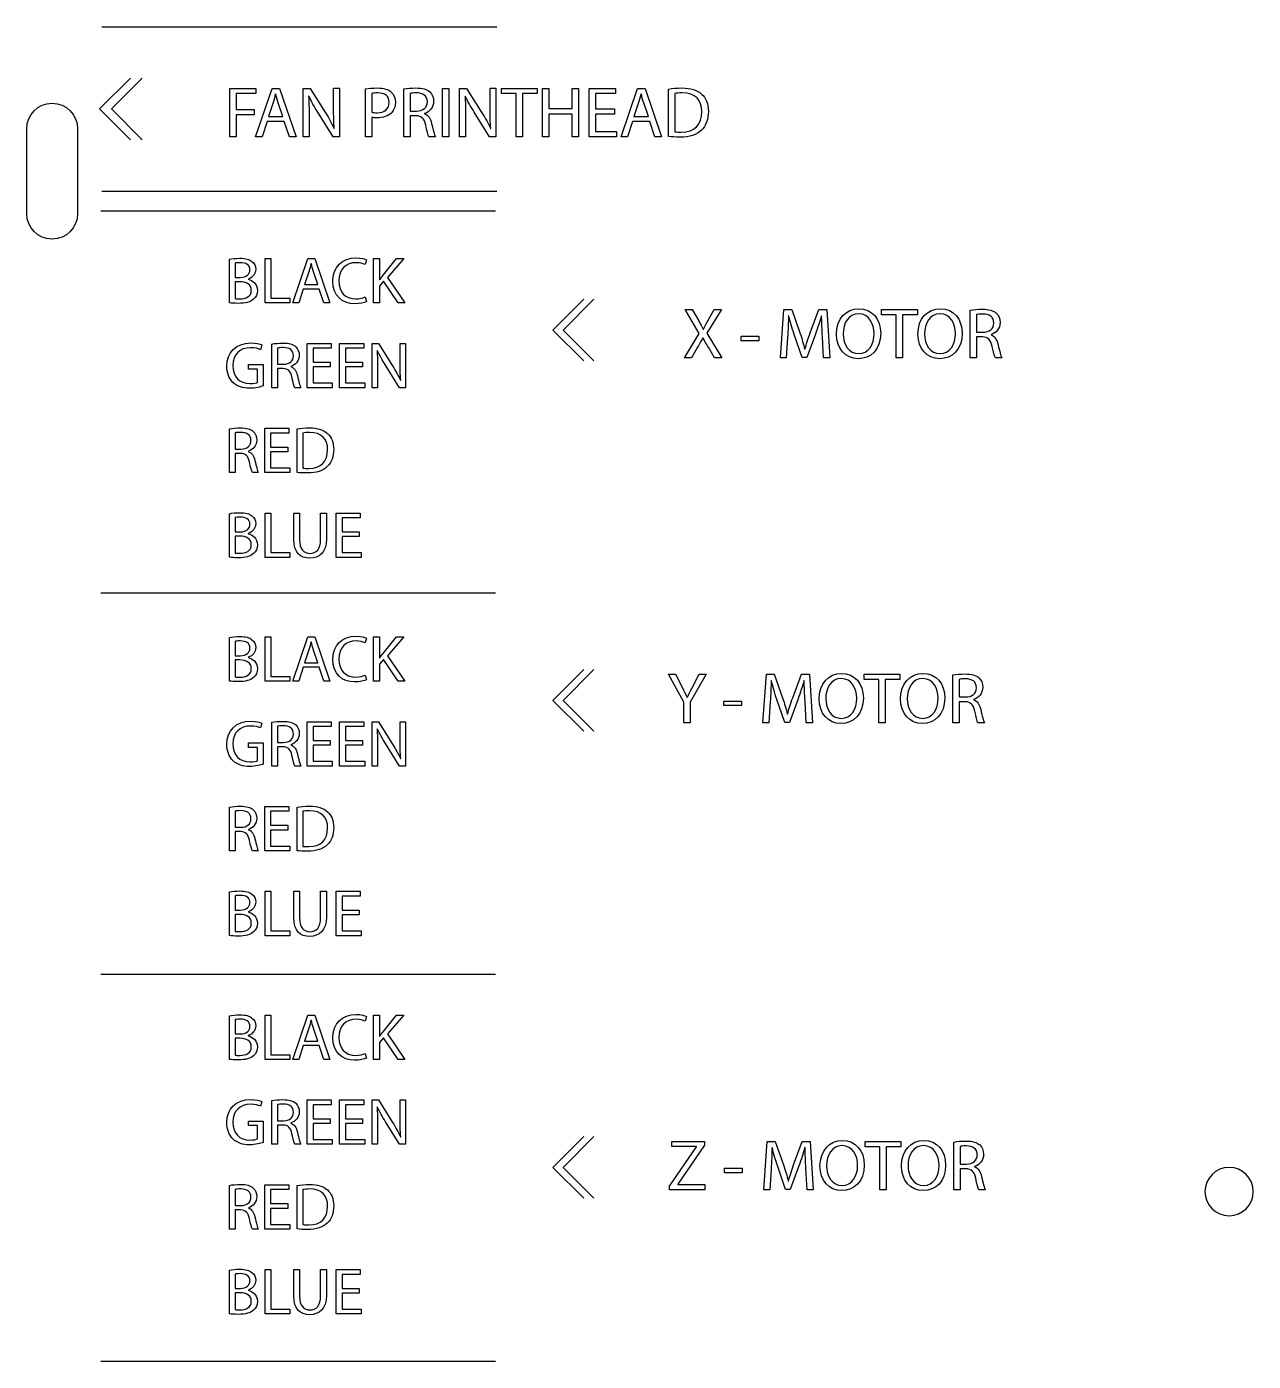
# Model space of a CAD drawing. Header units: millimetres. Extents: x -1200 to 608, y -610 to 472.
# Drawn here: x 464.5 to 536.8, y 270.6 to 349.3 of the extents above; entities that cross this region are included whole.
import ezdxf

# ---------------------------------------------------------------- set-up
doc = ezdxf.new("R2010")
doc.units = ezdxf.units.MM
doc.layers.add('CUTS', color=1, linetype='Continuous', true_color=0xff0000)
doc.layers.add('TEXT', color=5, linetype='Continuous', true_color=0x0000ff)

msp = doc.modelspace()

# ---------------------------------------------------------------- linework, layer by layer
at = {"layer": 'CUTS', "color": 1, "true_color": 0xff0000}
for points in [[(464.47, 338.257), (464.47, 343.258)], [(467.469, 343.258), (467.469, 338.257), (467.469, 338.257)]]:
    msp.add_lwpolyline(points, dxfattribs=at)
for points in [[(464.47, 343.258), (464.47, 344.086), (465.141, 344.758), (465.969, 344.758)], [(465.969, 344.758), (466.798, 344.758), (467.469, 344.086), (467.469, 343.258)], [(465.969, 336.757), (465.141, 336.757), (464.47, 337.429), (464.47, 338.257)], [(467.469, 338.257), (467.469, 337.429), (466.798, 336.757), (465.969, 336.757)], [(535.356, 282.025), (534.569, 282.025), (533.931, 281.387), (533.931, 280.6)], [(536.781, 280.6), (536.781, 281.387), (536.143, 282.025), (535.356, 282.025)], [(533.931, 280.6), (533.931, 279.814), (534.569, 279.176), (535.356, 279.176)], [(535.356, 279.176), (536.143, 279.176), (536.781, 279.814), (536.781, 280.6)]]:
    msp.add_open_spline(points, degree=3, dxfattribs=at)
at = {"layer": 'TEXT', "color": 5, "true_color": 0x0000ff}
for points in [[(468.9, 349.275), (492.183, 349.275)], [(470.582, 342.612), (468.766, 344.429), (470.582, 346.246)], [(471.283, 342.612), (469.466, 344.429), (471.283, 346.246)], [(476.442, 345.64), (477.978, 345.64), (477.978, 345.332), (476.814, 345.332), (476.814, 344.384), (477.889, 344.384), (477.889, 344.079), (476.814, 344.079), (476.814, 342.789), (476.442, 342.789), (476.442, 345.64), (476.442, 345.64)], [(478.639, 343.686), (478.342, 342.789), (477.962, 342.789), (478.935, 345.64), (479.375, 345.64), (480.348, 342.789), (479.955, 342.789), (479.65, 343.686), (478.639, 343.686), (478.639, 343.686)], [(480.768, 342.789), (480.768, 345.64), (481.174, 345.64), (482.084, 344.198)], [(482.562, 344.448), (482.562, 345.641), (482.909, 345.641), (482.909, 342.789), (482.537, 342.789), (481.631, 344.236)], [(484.819, 343.931), (484.819, 342.789), (484.451, 342.789), (484.451, 345.606), (484.451, 345.606)], [(487.419, 344.024), (487.072, 344.024), (487.072, 342.789), (486.704, 342.789), (486.704, 345.602), (486.704, 345.602)], [(488.977, 345.64), (489.349, 345.64), (489.349, 342.788), (488.977, 342.788), (488.977, 345.64), (488.977, 345.64)], [(489.993, 342.789), (489.993, 345.64), (490.399, 345.64), (491.308, 344.198)], [(491.787, 344.448), (491.787, 345.641), (492.134, 345.641), (492.134, 342.789), (491.761, 342.789), (490.856, 344.236)], [(493.32, 345.327), (492.452, 345.327), (492.452, 345.64), (494.564, 345.64), (494.564, 345.327), (493.692, 345.327), (493.692, 342.789), (493.32, 342.789), (493.32, 345.327), (493.32, 345.327)], [(495.25, 345.64), (495.25, 344.447), (496.63, 344.447), (496.63, 345.64), (497.002, 345.64), (497.002, 342.789), (496.63, 342.789), (496.63, 344.126), (495.25, 344.126), (495.25, 342.789), (494.878, 342.789), (494.878, 345.64), (495.25, 345.64), (495.25, 345.64)], [(499.115, 344.126), (498.01, 344.126), (498.01, 343.098), (499.246, 343.098), (499.246, 342.789), (497.638, 342.789), (497.638, 345.64), (499.182, 345.64), (499.182, 345.332), (498.01, 345.332), (498.01, 344.43), (499.115, 344.43), (499.115, 344.126), (499.115, 344.126)], [(500.186, 343.686), (499.89, 342.789), (499.509, 342.789), (500.482, 345.64), (500.922, 345.64), (501.896, 342.789), (501.502, 342.789), (501.197, 343.686), (500.186, 343.686), (500.186, 343.686)], [(502.315, 342.798), (502.315, 345.598), (502.315, 345.598)], [(478.994, 344.799), (478.715, 343.973), (479.578, 343.973), (479.578, 343.973)], [(479.147, 345.315), (479.138, 345.315)], [(479.578, 343.973), (479.295, 344.794)], [(481.103, 345.188), (481.09, 345.184)], [(484.819, 345.34), (484.819, 344.232), (484.819, 344.232)], [(487.072, 345.344), (487.072, 344.303), (487.072, 344.303)], [(490.327, 345.188), (490.314, 345.184)], [(500.542, 344.799), (500.262, 343.973), (501.125, 343.973), (501.125, 343.973)], [(500.694, 345.315), (500.685, 345.315)], [(501.125, 343.973), (500.842, 344.794)], [(502.684, 345.332), (502.684, 343.076), (502.684, 343.076)], [(481.115, 344.008), (481.115, 342.789), (480.768, 342.789), (480.768, 342.789)], [(487.072, 344.303), (487.448, 344.303)], [(487.926, 344.159), (487.926, 344.147)], [(490.339, 344.008), (490.339, 342.789), (489.993, 342.789), (489.993, 342.789)], [(482.592, 343.271), (482.604, 343.275)], [(491.816, 343.271), (491.829, 343.275)], [(488.561, 342.789), (488.18, 342.789)], [(468.9, 339.587), (492.183, 339.587)], [(468.833, 338.426), (492.116, 338.426)], [(476.419, 332.995), (476.419, 335.564), (476.419, 335.564)], [(476.757, 335.34), (476.757, 334.493), (476.757, 334.493)], [(478.519, 335.603), (478.86, 335.603), (478.86, 333.271), (479.978, 333.271), (479.978, 332.987), (478.519, 332.987), (478.519, 335.603), (478.519, 335.603)], [(480.777, 333.81), (480.506, 332.987), (480.156, 332.987), (481.049, 335.603), (481.452, 335.603), (482.345, 332.987), (481.984, 332.987), (481.705, 333.81), (480.777, 333.81), (480.777, 333.81)], [(481.243, 335.305), (481.235, 335.305)], [(484.503, 335.529), (484.418, 335.254)], [(484.922, 335.603), (485.259, 335.603), (485.259, 334.342), (485.271, 334.342)], [(485.477, 334.621), (486.276, 335.603), (486.695, 335.603), (485.749, 334.493), (486.769, 332.987), (486.369, 332.987), (485.512, 334.272), (485.259, 333.985), (485.259, 332.987), (484.922, 332.987), (484.922, 335.603), (484.922, 335.603)], [(476.757, 334.493), (477.064, 334.493)], [(477.53, 334.396), (477.53, 334.384)], [(481.103, 334.831), (480.847, 334.074), (481.639, 334.074), (481.639, 334.074)], [(481.639, 334.074), (481.379, 334.827)], [(477.036, 334.241), (476.757, 334.241), (476.757, 333.243), (476.757, 333.243)], [(484.429, 333.34), (484.495, 333.069), (484.495, 333.069)], [(497.309, 329.572), (495.492, 331.389), (497.309, 333.205)], [(497.909, 329.572), (496.093, 331.389), (497.909, 333.205)], [(504.014, 330.373), (503.671, 329.747), (503.248, 329.747), (504.12, 331.19), (503.282, 332.598), (503.71, 332.598), (504.086, 331.93)], [(504.619, 331.93), (505.004, 332.598), (505.431, 332.598), (504.564, 331.21), (505.453, 329.747), (505.025, 329.747), (505.025, 329.747)], [(509.327, 330.969), (509.251, 329.747), (508.9, 329.747), (509.099, 332.598), (509.569, 332.598), (510.055, 331.219)], [(509.391, 332.23), (509.382, 332.23)], [(510.656, 331.219), (511.163, 332.598), (511.633, 332.598), (511.811, 329.747), (511.447, 329.747), (511.379, 330.999), (511.379, 330.999)], [(511.333, 332.23), (511.324, 332.23)], [(515.732, 332.285), (514.865, 332.285), (514.865, 332.598), (516.976, 332.598), (516.976, 332.285), (516.104, 332.285), (516.104, 329.747), (515.732, 329.747), (515.732, 332.285), (515.732, 332.285)], [(520.812, 330.982), (520.465, 330.982), (520.465, 329.747), (520.097, 329.747), (520.097, 332.56), (520.097, 332.56)], [(520.465, 332.302), (520.465, 331.261), (520.465, 331.261)], [(504.348, 331.447), (504.361, 331.447)], [(520.465, 331.261), (520.842, 331.261)], [(478.337, 330.51), (478.251, 330.234)], [(479.582, 329.12), (479.264, 329.12), (479.264, 327.987), (478.927, 327.987), (478.927, 330.568), (478.927, 330.568)], [(482.365, 329.214), (481.352, 329.214), (481.352, 328.27), (482.485, 328.27), (482.485, 327.987), (481.01, 327.987), (481.01, 330.603), (482.427, 330.603), (482.427, 330.32), (481.352, 330.32), (481.352, 329.493), (482.365, 329.493), (482.365, 329.214), (482.365, 329.214)], [(484.274, 329.214), (483.261, 329.214), (483.261, 328.27), (484.394, 328.27), (484.394, 327.987), (482.919, 327.987), (482.919, 330.603), (484.336, 330.603), (484.336, 330.32), (483.261, 330.32), (483.261, 329.493), (484.274, 329.493), (484.274, 329.214), (484.274, 329.214)], [(484.832, 327.987), (484.832, 330.603), (485.205, 330.603), (486.04, 329.28)], [(486.478, 329.509), (486.478, 330.603), (486.796, 330.603), (486.796, 327.987), (486.455, 327.987), (485.624, 329.314)], [(504.332, 330.94), (504.323, 330.94)], [(506.584, 331.024), (507.629, 331.024), (507.629, 330.753), (506.584, 330.753), (506.584, 331.024), (506.584, 331.024)], [(510.965, 331.147), (510.461, 329.764), (510.182, 329.764), (509.717, 331.121)], [(521.32, 331.118), (521.32, 331.105)], [(479.264, 330.331), (479.264, 329.377), (479.264, 329.377)], [(485.139, 330.188), (485.127, 330.184)], [(505.025, 329.747), (504.657, 330.377)], [(510.342, 330.259), (510.351, 330.259)], [(521.954, 329.747), (521.574, 329.747)], [(478.081, 328.309), (478.081, 329.089), (477.553, 329.089), (477.553, 329.361), (478.414, 329.361), (478.414, 328.104), (478.414, 328.104)], [(479.264, 329.377), (479.61, 329.377)], [(480.048, 329.245), (480.048, 329.233)], [(485.151, 329.105), (485.151, 327.987), (484.832, 327.987), (484.832, 327.987)], [(486.505, 328.429), (486.517, 328.434)], [(480.63, 327.987), (480.281, 327.987)], [(477.075, 324.12), (476.757, 324.12), (476.757, 322.987), (476.419, 322.987), (476.419, 325.568), (476.419, 325.568)], [(476.757, 325.331), (476.757, 324.376), (476.757, 324.376)], [(479.858, 324.213), (478.845, 324.213), (478.845, 323.27), (479.978, 323.27), (479.978, 322.987), (478.503, 322.987), (478.503, 325.603), (479.92, 325.603), (479.92, 325.32), (478.845, 325.32), (478.845, 324.493), (479.858, 324.493), (479.858, 324.213), (479.858, 324.213)], [(480.416, 322.995), (480.416, 325.564), (480.416, 325.564)], [(480.754, 325.32), (480.754, 323.251), (480.754, 323.251)], [(476.757, 324.376), (477.103, 324.376)], [(477.541, 324.244), (477.541, 324.233)], [(478.123, 322.987), (477.774, 322.987)], [(476.419, 317.995), (476.419, 320.564), (476.419, 320.564)], [(476.757, 320.339), (476.757, 319.493), (476.757, 319.493)], [(478.519, 320.603), (478.86, 320.603), (478.86, 318.27), (479.978, 318.27), (479.978, 317.987), (478.519, 317.987), (478.519, 320.603), (478.519, 320.603)], [(480.211, 319.062), (480.211, 320.603), (480.552, 320.603), (480.552, 320.603)], [(480.552, 320.603), (480.552, 319.05)], [(481.798, 319.05), (481.798, 320.603), (482.14, 320.603), (482.14, 319.074)], [(484.076, 319.214), (483.063, 319.214), (483.063, 318.27), (484.196, 318.27), (484.196, 317.988), (482.721, 317.988), (482.721, 320.603), (484.138, 320.603), (484.138, 320.32), (483.063, 320.32), (483.063, 319.493), (484.076, 319.493), (484.076, 319.214), (484.076, 319.214)], [(476.757, 319.493), (477.064, 319.493)], [(477.036, 319.241), (476.757, 319.241), (476.757, 318.244), (476.757, 318.244)], [(477.53, 319.396), (477.53, 319.385)], [(468.833, 315.894), (492.116, 315.894)], [(476.419, 310.695), (476.419, 313.264), (476.419, 313.264)], [(478.519, 313.303), (478.86, 313.303), (478.86, 310.97), (479.978, 310.97), (479.978, 310.687), (478.519, 310.687), (478.519, 313.303), (478.519, 313.303)], [(480.777, 311.51), (480.506, 310.687), (480.156, 310.687), (481.049, 313.303), (481.452, 313.303), (482.345, 310.687), (481.984, 310.687), (481.705, 311.51), (480.777, 311.51), (480.777, 311.51)], [(484.503, 313.229), (484.418, 312.954)], [(484.922, 313.303), (485.259, 313.303), (485.259, 312.042), (485.271, 312.042)], [(485.477, 312.321), (486.276, 313.303), (486.695, 313.303), (485.749, 312.193), (486.769, 310.687), (486.369, 310.687), (485.512, 311.972), (485.259, 311.685), (485.259, 310.687), (484.922, 310.687), (484.922, 313.303), (484.922, 313.303)], [(476.757, 313.039), (476.757, 312.193), (476.757, 312.193)], [(481.103, 312.531), (480.847, 311.774), (481.639, 311.774), (481.639, 311.774)], [(481.243, 313.005), (481.235, 313.005)], [(481.639, 311.774), (481.379, 312.527)], [(476.757, 312.193), (477.064, 312.193)], [(477.036, 311.941), (476.757, 311.941), (476.757, 310.944), (476.757, 310.944)], [(477.53, 312.096), (477.53, 312.084)], [(484.429, 311.041), (484.495, 310.769), (484.495, 310.769)], [(497.309, 307.743), (495.492, 309.56), (497.309, 311.376)], [(497.909, 307.743), (496.093, 309.56), (497.909, 311.376)], [(503.202, 308.243), (503.202, 309.453), (502.296, 311.095), (502.719, 311.095), (503.121, 310.308)], [(503.701, 310.308), (504.111, 311.095), (504.526, 311.095), (503.574, 309.458), (503.574, 308.243), (503.202, 308.243), (503.202, 308.243)], [(508.303, 309.465), (508.227, 308.243), (507.875, 308.243), (508.074, 311.095), (508.544, 311.095), (509.03, 309.715)], [(509.631, 309.715), (510.139, 311.095), (510.608, 311.095), (510.786, 308.243), (510.423, 308.243), (510.355, 309.495), (510.355, 309.495)], [(514.707, 310.782), (513.84, 310.782), (513.84, 311.095), (515.951, 311.095), (515.951, 310.782), (515.08, 310.782), (515.08, 308.243), (514.707, 308.243), (514.707, 310.782), (514.707, 310.782)], [(519.787, 309.479), (519.44, 309.479), (519.44, 308.244), (519.072, 308.244), (519.072, 311.057), (519.072, 311.057)], [(519.44, 310.799), (519.44, 309.758), (519.44, 309.758)], [(508.366, 310.727), (508.357, 310.727)], [(510.308, 310.727), (510.299, 310.727)], [(503.404, 309.72), (503.413, 309.72)], [(505.56, 309.521), (506.605, 309.521), (506.605, 309.25), (505.56, 309.25), (505.56, 309.521), (505.56, 309.521)], [(509.94, 309.643), (509.437, 308.26), (509.158, 308.26), (508.692, 309.618)], [(519.44, 309.758), (519.817, 309.758)], [(520.295, 309.614), (520.295, 309.601)], [(509.318, 308.755), (509.326, 308.755)], [(478.337, 308.21), (478.251, 307.934)], [(479.582, 306.821), (479.264, 306.821), (479.264, 305.688), (478.927, 305.688), (478.927, 308.268), (478.927, 308.268)], [(479.264, 308.031), (479.264, 307.077), (479.264, 307.077)], [(482.365, 306.914), (481.352, 306.914), (481.352, 305.97), (482.485, 305.97), (482.485, 305.688), (481.01, 305.688), (481.01, 308.303), (482.427, 308.303), (482.427, 308.02), (481.352, 308.02), (481.352, 307.193), (482.365, 307.193), (482.365, 306.914), (482.365, 306.914)], [(484.274, 306.914), (483.261, 306.914), (483.261, 305.97), (484.394, 305.97), (484.394, 305.688), (482.919, 305.688), (482.919, 308.303), (484.336, 308.303), (484.336, 308.02), (483.261, 308.02), (483.261, 307.193), (484.274, 307.193), (484.274, 306.914), (484.274, 306.914)], [(484.832, 305.688), (484.832, 308.303), (485.205, 308.303), (486.04, 306.98)], [(485.139, 307.888), (485.127, 307.884)], [(486.478, 307.209), (486.478, 308.303), (486.796, 308.303), (486.796, 305.688), (486.455, 305.688), (485.624, 307.015)], [(520.93, 308.243), (520.549, 308.243)], [(478.081, 306.009), (478.081, 306.789), (477.553, 306.789), (477.553, 307.061), (478.414, 307.061), (478.414, 305.804), (478.414, 305.804)], [(479.264, 307.077), (479.61, 307.077)], [(480.048, 306.945), (480.048, 306.933)], [(485.151, 306.805), (485.151, 305.688), (484.832, 305.688), (484.832, 305.688)], [(486.505, 306.13), (486.517, 306.134)], [(480.63, 305.688), (480.281, 305.688)], [(477.075, 301.821), (476.757, 301.821), (476.757, 300.687), (476.419, 300.687), (476.419, 303.268), (476.419, 303.268)], [(476.757, 303.031), (476.757, 302.077), (476.757, 302.077)], [(479.858, 301.914), (478.845, 301.914), (478.845, 300.971), (479.978, 300.971), (479.978, 300.688), (478.503, 300.688), (478.503, 303.303), (479.92, 303.303), (479.92, 303.02), (478.845, 303.02), (478.845, 302.193), (479.858, 302.193), (479.858, 301.914), (479.858, 301.914)], [(480.416, 300.695), (480.416, 303.264), (480.416, 303.264)], [(480.754, 303.02), (480.754, 300.951), (480.754, 300.951)], [(476.757, 302.077), (477.103, 302.077)], [(477.541, 301.945), (477.541, 301.933)], [(478.123, 300.687), (477.774, 300.687)], [(476.419, 295.695), (476.419, 298.264), (476.419, 298.264)], [(478.519, 298.303), (478.86, 298.303), (478.86, 295.971), (479.978, 295.971), (479.978, 295.687), (478.519, 295.687), (478.519, 298.303), (478.519, 298.303)], [(480.211, 296.763), (480.211, 298.303), (480.552, 298.303), (480.552, 298.303)], [(480.552, 298.303), (480.552, 296.751)], [(481.798, 296.751), (481.798, 298.303), (482.14, 298.303), (482.14, 296.774)], [(484.076, 296.914), (483.063, 296.914), (483.063, 295.971), (484.196, 295.971), (484.196, 295.687), (482.721, 295.687), (482.721, 298.303), (484.138, 298.303), (484.138, 298.02), (483.063, 298.02), (483.063, 297.193), (484.076, 297.193), (484.076, 296.914), (484.076, 296.914)], [(476.757, 298.039), (476.757, 297.193), (476.757, 297.193)], [(476.757, 297.193), (477.064, 297.193)], [(477.036, 296.941), (476.757, 296.941), (476.757, 295.943), (476.757, 295.943)], [(477.53, 297.096), (477.53, 297.085)], [(468.833, 293.421), (492.116, 293.421)], [(476.419, 288.395), (476.419, 290.964), (476.419, 290.964)], [(476.757, 290.739), (476.757, 289.893), (476.757, 289.893)], [(478.519, 291.003), (478.86, 291.003), (478.86, 288.67), (479.978, 288.67), (479.978, 288.387), (478.519, 288.387), (478.519, 291.003), (478.519, 291.003)], [(480.777, 289.21), (480.506, 288.387), (480.156, 288.387), (481.049, 291.003), (481.452, 291.003), (482.345, 288.387), (481.984, 288.387), (481.705, 289.21), (480.777, 289.21), (480.777, 289.21)], [(481.243, 290.704), (481.235, 290.704)], [(484.503, 290.929), (484.418, 290.653)], [(484.922, 291.003), (485.259, 291.003), (485.259, 289.741), (485.271, 289.741)], [(485.477, 290.021), (486.276, 291.003), (486.695, 291.003), (485.749, 289.893), (486.769, 288.387), (486.369, 288.387), (485.512, 289.671), (485.259, 289.384), (485.259, 288.387), (484.922, 288.387), (484.922, 291.003), (484.922, 291.003)], [(476.757, 289.893), (477.064, 289.893)], [(477.036, 289.64), (476.757, 289.64), (476.757, 288.643), (476.757, 288.643)], [(477.53, 289.796), (477.53, 289.784)], [(481.103, 290.23), (480.847, 289.474), (481.639, 289.474), (481.639, 289.474)], [(481.639, 289.474), (481.379, 290.226)], [(484.429, 288.74), (484.495, 288.468), (484.495, 288.468)], [(478.337, 285.91), (478.251, 285.634)], [(479.582, 284.521), (479.264, 284.521), (479.264, 283.387), (478.927, 283.387), (478.927, 285.968), (478.927, 285.968)], [(479.264, 285.731), (479.264, 284.776), (479.264, 284.776)], [(482.365, 284.614), (481.352, 284.614), (481.352, 283.67), (482.485, 283.67), (482.485, 283.387), (481.01, 283.387), (481.01, 286.003), (482.427, 286.003), (482.427, 285.72), (481.352, 285.72), (481.352, 284.893), (482.365, 284.893), (482.365, 284.614), (482.365, 284.614)], [(484.274, 284.614), (483.261, 284.614), (483.261, 283.67), (484.394, 283.67), (484.394, 283.387), (482.919, 283.387), (482.919, 286.003), (484.336, 286.003), (484.336, 285.72), (483.261, 285.72), (483.261, 284.893), (484.274, 284.893), (484.274, 284.614), (484.274, 284.614)], [(484.832, 283.387), (484.832, 286.003), (485.205, 286.003), (486.04, 284.679)], [(486.478, 284.908), (486.478, 286.003), (486.796, 286.003), (486.796, 283.387), (486.455, 283.387), (485.624, 284.715)], [(485.139, 285.588), (485.127, 285.584)], [(478.081, 283.709), (478.081, 284.489), (477.553, 284.489), (477.553, 284.761), (478.414, 284.761), (478.414, 283.503), (478.414, 283.503)], [(479.264, 284.776), (479.61, 284.776)], [(480.048, 284.644), (480.048, 284.633)], [(485.151, 284.505), (485.151, 283.387), (484.832, 283.387), (484.832, 283.387)], [(480.63, 283.387), (480.281, 283.387)], [(486.505, 283.829), (486.517, 283.833)], [(497.309, 280.209), (495.492, 282.025), (497.309, 283.841)], [(497.909, 280.209), (496.093, 282.025), (497.909, 283.841)], [(502.372, 280.924), (503.95, 283.239), (503.95, 283.251), (502.507, 283.251), (502.507, 283.56), (504.432, 283.56), (504.432, 283.336), (502.859, 281.03), (502.859, 281.017), (504.454, 281.017), (504.454, 280.708), (502.372, 280.708), (502.372, 280.924), (502.372, 280.924)], [(508.354, 281.931), (508.277, 280.709), (507.926, 280.709), (508.125, 283.561), (508.594, 283.561), (509.081, 282.181)], [(509.682, 282.181), (510.19, 283.561), (510.659, 283.561), (510.837, 280.709), (510.473, 280.709), (510.405, 281.961), (510.405, 281.961)], [(514.758, 283.247), (513.891, 283.247), (513.891, 283.56), (516.002, 283.56), (516.002, 283.247), (515.131, 283.247), (515.131, 280.708), (514.758, 280.708), (514.758, 283.247), (514.758, 283.247)], [(519.838, 281.944), (519.491, 281.944), (519.491, 280.708), (519.123, 280.708), (519.123, 283.522), (519.123, 283.522)], [(519.491, 283.264), (519.491, 282.223), (519.491, 282.223)], [(508.417, 283.192), (508.408, 283.192)], [(510.359, 283.192), (510.35, 283.192)], [(505.61, 281.986), (506.656, 281.986), (506.656, 281.715), (505.61, 281.715), (505.61, 281.986), (505.61, 281.986)], [(509.991, 282.109), (509.487, 280.725), (509.208, 280.725), (508.743, 282.084)], [(519.491, 282.223), (519.868, 282.223)], [(520.346, 282.079), (520.346, 282.066)], [(477.075, 279.52), (476.757, 279.52), (476.757, 278.387), (476.419, 278.387), (476.419, 280.968), (476.419, 280.968)], [(479.858, 279.613), (478.845, 279.613), (478.845, 278.67), (479.978, 278.67), (479.978, 278.387), (478.503, 278.387), (478.503, 281.003), (479.92, 281.003), (479.92, 280.719), (478.845, 280.719), (478.845, 279.892), (479.858, 279.892), (479.858, 279.613), (479.858, 279.613)], [(480.416, 278.395), (480.416, 280.963), (480.416, 280.963)], [(509.369, 281.221), (509.377, 281.221)], [(476.757, 280.731), (476.757, 279.776), (476.757, 279.776)], [(480.754, 280.719), (480.754, 278.651), (480.754, 278.651)], [(520.981, 280.708), (520.6, 280.708)], [(476.757, 279.776), (477.103, 279.776)], [(477.541, 279.644), (477.541, 279.633)], [(478.123, 278.387), (477.774, 278.387)], [(476.419, 273.395), (476.419, 275.964), (476.419, 275.964)], [(476.757, 275.739), (476.757, 274.893), (476.757, 274.893)], [(478.519, 276.003), (478.86, 276.003), (478.86, 273.67), (479.978, 273.67), (479.978, 273.387), (478.519, 273.387), (478.519, 276.003), (478.519, 276.003)], [(480.211, 274.462), (480.211, 276.003), (480.552, 276.003), (480.552, 276.003)], [(480.552, 276.003), (480.552, 274.45)], [(481.798, 274.45), (481.798, 276.003), (482.14, 276.003), (482.14, 274.473)], [(484.076, 274.613), (483.063, 274.613), (483.063, 273.67), (484.196, 273.67), (484.196, 273.387), (482.721, 273.387), (482.721, 276.003), (484.138, 276.003), (484.138, 275.719), (483.063, 275.719), (483.063, 274.893), (484.076, 274.893), (484.076, 274.613), (484.076, 274.613)], [(476.757, 274.893), (477.064, 274.893)], [(477.036, 274.641), (476.757, 274.641), (476.757, 273.643), (476.757, 273.643)], [(477.53, 274.796), (477.53, 274.784)], [(468.833, 270.595), (492.116, 270.595)]]:
    msp.add_lwpolyline(points, dxfattribs=at)
for points in [[(484.451, 345.606), (484.629, 345.636), (484.862, 345.662), (485.158, 345.662)], [(485.158, 345.662), (485.522, 345.662), (485.788, 345.577), (485.957, 345.424)], [(485.957, 345.424), (486.11, 345.289), (486.207, 345.082), (486.207, 344.828)], [(486.704, 345.602), (486.89, 345.636), (487.16, 345.662), (487.41, 345.662)], [(487.41, 345.662), (487.804, 345.662), (488.062, 345.585), (488.235, 345.429)], [(488.235, 345.429), (488.375, 345.302), (488.459, 345.107), (488.459, 344.883)], [(502.315, 345.598), (502.54, 345.636), (502.806, 345.662), (503.098, 345.662)], [(503.098, 345.662), (503.627, 345.662), (504.004, 345.535), (504.253, 345.306)], [(479.138, 345.315), (479.096, 345.15), (479.054, 344.972), (478.994, 344.799)], [(479.295, 344.794), (479.231, 344.98), (479.189, 345.15), (479.147, 345.315)], [(481.09, 345.184), (481.111, 344.824), (481.115, 344.481), (481.115, 344.008)], [(481.631, 344.236), (481.433, 344.553), (481.242, 344.879), (481.103, 345.188)], [(485.166, 345.37), (485.005, 345.37), (484.883, 345.357), (484.819, 345.34)], [(485.124, 344.202), (485.568, 344.202), (485.839, 344.423), (485.839, 344.807)], [(485.839, 344.807), (485.839, 345.188), (485.568, 345.37), (485.166, 345.37)], [(486.207, 344.828), (486.207, 344.57), (486.131, 344.367), (485.987, 344.219)], [(487.436, 345.374), (487.258, 345.374), (487.135, 345.361), (487.072, 345.344)], [(488.091, 344.845), (488.091, 345.213), (487.825, 345.374), (487.436, 345.374)], [(487.448, 344.303), (487.842, 344.303), (488.091, 344.519), (488.091, 344.845)], [(488.459, 344.883), (488.459, 344.51), (488.222, 344.261), (487.926, 344.159)], [(490.314, 345.184), (490.335, 344.824), (490.339, 344.481), (490.339, 344.008)], [(490.856, 344.236), (490.657, 344.553), (490.467, 344.879), (490.327, 345.188)], [(500.685, 345.315), (500.643, 345.15), (500.601, 344.972), (500.542, 344.799)], [(500.842, 344.794), (500.778, 344.98), (500.736, 345.15), (500.694, 345.315)], [(503.115, 345.37), (502.925, 345.37), (502.781, 345.352), (502.684, 345.332)], [(504.27, 344.269), (504.275, 344.942), (503.894, 345.37), (503.115, 345.37)], [(504.253, 345.306), (504.511, 345.074), (504.66, 344.744), (504.66, 344.282)], [(482.084, 344.198), (482.292, 343.863), (482.461, 343.563), (482.592, 343.271)], [(482.604, 343.275), (482.571, 343.656), (482.562, 344.003), (482.562, 344.448)], [(484.819, 344.232), (484.899, 344.21), (485.001, 344.202), (485.124, 344.202)], [(485.115, 343.905), (485.005, 343.905), (484.904, 343.91), (484.819, 343.931)], [(485.987, 344.219), (485.788, 344.011), (485.475, 343.905), (485.115, 343.905)], [(487.994, 343.47), (487.909, 343.863), (487.753, 344.011), (487.419, 344.024)], [(487.926, 344.147), (488.142, 344.07), (488.273, 343.868), (488.341, 343.571)], [(491.308, 344.198), (491.516, 343.863), (491.685, 343.563), (491.816, 343.271)], [(491.829, 343.275), (491.795, 343.656), (491.787, 344.003), (491.787, 344.448)], [(503.056, 343.059), (503.847, 343.059), (504.27, 343.499), (504.27, 344.269)], [(504.66, 344.282), (504.66, 343.817), (504.511, 343.436), (504.249, 343.174)], [(488.18, 342.789), (488.133, 342.874), (488.07, 343.114), (487.994, 343.47)], [(488.341, 343.571), (488.434, 343.174), (488.502, 342.899), (488.561, 342.789)], [(502.684, 343.076), (502.777, 343.064), (502.912, 343.059), (503.056, 343.059)], [(504.249, 343.174), (503.978, 342.907), (503.538, 342.763), (502.984, 342.763)], [(502.984, 342.763), (502.718, 342.763), (502.502, 342.776), (502.315, 342.798)], [(476.419, 335.564), (476.567, 335.599), (476.804, 335.622), (477.036, 335.622)], [(477.056, 335.363), (476.901, 335.363), (476.812, 335.351), (476.757, 335.34)], [(477.036, 335.622), (477.374, 335.622), (477.591, 335.564), (477.751, 335.432)], [(477.627, 334.935), (477.627, 335.238), (477.398, 335.363), (477.056, 335.363)], [(477.751, 335.432), (477.887, 335.331), (477.972, 335.176), (477.972, 334.97)], [(481.235, 335.305), (481.196, 335.153), (481.158, 334.99), (481.103, 334.831)], [(481.379, 334.827), (481.321, 334.998), (481.282, 335.153), (481.243, 335.305)], [(482.516, 334.272), (482.516, 335.094), (483.071, 335.645), (483.882, 335.645)], [(483.894, 335.363), (483.28, 335.363), (482.873, 334.971), (482.873, 334.283)], [(483.882, 335.645), (484.204, 335.645), (484.413, 335.576), (484.503, 335.529)], [(484.418, 335.254), (484.293, 335.316), (484.111, 335.363), (483.894, 335.363)], [(477.064, 334.493), (477.417, 334.493), (477.627, 334.683), (477.627, 334.935)], [(477.972, 334.97), (477.972, 334.714), (477.801, 334.493), (477.53, 334.396)], [(485.271, 334.342), (485.341, 334.443), (485.411, 334.536), (485.477, 334.621)], [(477.712, 333.736), (477.712, 334.089), (477.405, 334.241), (477.036, 334.241)], [(477.041, 333.228), (477.39, 333.228), (477.712, 333.356), (477.712, 333.736)], [(477.53, 334.384), (477.778, 334.326), (478.069, 334.12), (478.069, 333.732)], [(478.069, 333.732), (478.069, 333.507), (477.98, 333.333), (477.844, 333.208)], [(483.804, 332.944), (483.067, 332.944), (482.516, 333.41), (482.516, 334.272)], [(482.873, 334.283), (482.873, 333.639), (483.241, 333.232), (483.874, 333.232)], [(476.943, 332.964), (476.71, 332.964), (476.532, 332.979), (476.419, 332.995)], [(476.757, 333.243), (476.827, 333.232), (476.92, 333.228), (477.041, 333.228)], [(477.844, 333.208), (477.665, 333.042), (477.37, 332.964), (476.943, 332.964)], [(484.495, 333.069), (484.375, 333.006), (484.123, 332.944), (483.804, 332.944)], [(483.874, 333.232), (484.084, 333.232), (484.293, 333.274), (484.429, 333.34)], [(509.382, 332.23), (509.374, 331.875), (509.353, 331.401), (509.327, 330.969)], [(509.717, 331.121), (509.581, 331.528), (509.471, 331.892), (509.391, 332.23)], [(511.324, 332.23), (511.223, 331.9), (511.108, 331.541), (510.965, 331.147)], [(511.379, 330.999), (511.358, 331.397), (511.333, 331.879), (511.333, 332.23)], [(512.21, 331.151), (512.21, 332.057), (512.769, 332.649), (513.53, 332.649)], [(513.517, 332.349), (512.904, 332.349), (512.6, 331.782), (512.6, 331.16)], [(514.427, 331.185), (514.427, 331.756), (514.131, 332.349), (513.517, 332.349)], [(513.53, 332.649), (514.313, 332.649), (514.816, 332.052), (514.816, 331.202)], [(517.011, 331.151), (517.011, 332.057), (517.57, 332.649), (518.331, 332.649)], [(518.318, 332.349), (517.705, 332.349), (517.4, 331.782), (517.4, 331.16)], [(519.228, 331.185), (519.228, 331.756), (518.932, 332.349), (518.318, 332.349)], [(518.331, 332.649), (519.114, 332.649), (519.617, 332.052), (519.617, 331.202)], [(520.097, 332.56), (520.283, 332.594), (520.554, 332.62), (520.803, 332.62)], [(520.829, 332.332), (520.651, 332.332), (520.528, 332.319), (520.465, 332.302)], [(520.803, 332.62), (521.197, 332.62), (521.455, 332.543), (521.629, 332.387)], [(521.485, 331.803), (521.485, 332.171), (521.218, 332.332), (520.829, 332.332)], [(521.629, 332.387), (521.768, 332.26), (521.853, 332.065), (521.853, 331.841)], [(504.086, 331.93), (504.192, 331.744), (504.272, 331.599), (504.348, 331.447)], [(504.361, 331.447), (504.442, 331.617), (504.514, 331.748), (504.619, 331.93)], [(520.842, 331.261), (521.235, 331.261), (521.485, 331.477), (521.485, 331.803)], [(521.853, 331.841), (521.853, 331.469), (521.616, 331.219), (521.32, 331.118)], [(476.265, 329.279), (476.265, 330.059), (476.804, 330.63), (477.681, 330.63)], [(477.681, 330.63), (477.984, 330.63), (478.224, 330.564), (478.337, 330.51)], [(478.927, 330.568), (479.097, 330.599), (479.346, 330.622), (479.575, 330.622)], [(479.575, 330.622), (479.936, 330.622), (480.172, 330.553), (480.331, 330.409)], [(504.323, 330.94), (504.243, 330.775), (504.158, 330.622), (504.014, 330.373)], [(504.657, 330.377), (504.509, 330.618), (504.42, 330.775), (504.332, 330.94)], [(510.055, 331.219), (510.174, 330.868), (510.266, 330.555), (510.342, 330.259)], [(510.351, 330.259), (510.427, 330.546), (510.529, 330.859), (510.656, 331.219)], [(513.492, 329.7), (512.735, 329.7), (512.21, 330.288), (512.21, 331.151)], [(512.6, 331.16), (512.6, 330.546), (512.929, 330), (513.514, 330)], [(514.816, 331.202), (514.816, 330.225), (514.22, 329.7), (513.492, 329.7)], [(513.514, 330), (514.097, 330), (514.427, 330.538), (514.427, 331.185)], [(518.293, 329.7), (517.536, 329.7), (517.011, 330.288), (517.011, 331.151)], [(517.4, 331.16), (517.4, 330.546), (517.73, 330), (518.314, 330)], [(519.617, 331.202), (519.617, 330.225), (519.021, 329.7), (518.293, 329.7)], [(518.314, 330), (518.898, 330), (519.228, 330.538), (519.228, 331.185)], [(521.387, 330.428), (521.303, 330.822), (521.146, 330.97), (520.812, 330.982)], [(521.32, 331.105), (521.535, 331.029), (521.667, 330.826), (521.734, 330.529)], [(521.734, 330.529), (521.827, 330.132), (521.895, 329.857), (521.954, 329.747)], [(477.673, 330.346), (477.036, 330.346), (476.621, 329.951), (476.621, 329.295)], [(478.251, 330.234), (478.112, 330.3), (477.937, 330.346), (477.673, 330.346)], [(479.598, 330.358), (479.435, 330.358), (479.322, 330.347), (479.264, 330.331)], [(480.199, 329.873), (480.199, 330.211), (479.955, 330.358), (479.598, 330.358)], [(479.61, 329.377), (479.97, 329.377), (480.199, 329.574), (480.199, 329.873)], [(480.537, 329.908), (480.537, 329.567), (480.32, 329.338), (480.048, 329.245)], [(480.331, 330.409), (480.459, 330.293), (480.537, 330.114), (480.537, 329.908)], [(485.127, 330.184), (485.147, 329.854), (485.151, 329.54), (485.151, 329.105)], [(485.624, 329.314), (485.442, 329.606), (485.267, 329.904), (485.139, 330.188)], [(521.574, 329.747), (521.527, 329.832), (521.463, 330.073), (521.387, 330.428)], [(476.629, 328.305), (476.404, 328.523), (476.265, 328.872), (476.265, 329.279)], [(476.621, 329.295), (476.621, 328.631), (477.017, 328.239), (477.63, 328.239)], [(480.11, 328.612), (480.033, 328.973), (479.889, 329.109), (479.582, 329.12)], [(480.048, 329.233), (480.246, 329.163), (480.367, 328.977), (480.428, 328.705)], [(486.04, 329.28), (486.23, 328.973), (486.385, 328.697), (486.505, 328.429)], [(486.517, 328.434), (486.486, 328.783), (486.478, 329.101), (486.478, 329.509)], [(477.607, 327.96), (477.211, 327.96), (476.885, 328.061), (476.629, 328.305)], [(478.414, 328.104), (478.263, 328.045), (477.96, 327.96), (477.607, 327.96)], [(477.63, 328.239), (477.852, 328.239), (478.003, 328.27), (478.081, 328.309)], [(480.281, 327.987), (480.238, 328.065), (480.18, 328.286), (480.11, 328.612)], [(480.428, 328.705), (480.514, 328.34), (480.576, 328.088), (480.63, 327.987)], [(476.419, 325.568), (476.59, 325.599), (476.839, 325.622), (477.068, 325.622)], [(477.091, 325.358), (476.928, 325.358), (476.815, 325.346), (476.757, 325.331)], [(477.068, 325.622), (477.429, 325.622), (477.665, 325.552), (477.825, 325.409)], [(477.692, 324.873), (477.692, 325.211), (477.448, 325.358), (477.091, 325.358)], [(477.825, 325.409), (477.953, 325.292), (478.03, 325.114), (478.03, 324.908)], [(480.416, 325.564), (480.622, 325.599), (480.867, 325.622), (481.134, 325.622)], [(481.15, 325.355), (480.975, 325.355), (480.843, 325.339), (480.754, 325.32)], [(481.134, 325.622), (481.62, 325.622), (481.965, 325.506), (482.194, 325.296)], [(482.21, 324.345), (482.213, 324.962), (481.864, 325.355), (481.15, 325.355)], [(482.194, 325.296), (482.431, 325.083), (482.567, 324.781), (482.567, 324.357)], [(477.103, 324.376), (477.464, 324.376), (477.692, 324.575), (477.692, 324.873)], [(478.03, 324.908), (478.03, 324.566), (477.813, 324.338), (477.541, 324.244)], [(477.541, 324.233), (477.739, 324.163), (477.859, 323.977), (477.922, 323.705)], [(481.096, 323.235), (481.821, 323.235), (482.21, 323.639), (482.21, 324.345)], [(482.567, 324.357), (482.567, 323.93), (482.431, 323.581), (482.19, 323.341)], [(477.603, 323.612), (477.526, 323.973), (477.382, 324.109), (477.075, 324.12)], [(477.774, 322.987), (477.731, 323.064), (477.673, 323.286), (477.603, 323.612)], [(477.922, 323.705), (478.007, 323.34), (478.069, 323.088), (478.123, 322.987)], [(481.029, 322.964), (480.785, 322.964), (480.587, 322.975), (480.416, 322.995)], [(480.754, 323.251), (480.839, 323.239), (480.964, 323.235), (481.096, 323.235)], [(482.19, 323.341), (481.942, 323.096), (481.538, 322.964), (481.029, 322.964)], [(476.419, 320.564), (476.567, 320.599), (476.804, 320.622), (477.036, 320.622)], [(477.056, 320.363), (476.901, 320.363), (476.812, 320.351), (476.757, 320.339)], [(477.036, 320.622), (477.374, 320.622), (477.591, 320.564), (477.751, 320.432)], [(477.627, 319.936), (477.627, 320.239), (477.398, 320.363), (477.056, 320.363)], [(477.751, 320.432), (477.887, 320.331), (477.972, 320.176), (477.972, 319.97)], [(477.064, 319.493), (477.417, 319.493), (477.627, 319.683), (477.627, 319.936)], [(477.972, 319.97), (477.972, 319.714), (477.801, 319.493), (477.53, 319.396)], [(477.712, 318.736), (477.712, 319.09), (477.405, 319.241), (477.036, 319.241)], [(477.041, 318.228), (477.39, 318.228), (477.712, 318.356), (477.712, 318.736)], [(477.53, 319.385), (477.778, 319.326), (478.069, 319.121), (478.069, 318.732)], [(478.069, 318.732), (478.069, 318.507), (477.98, 318.333), (477.844, 318.208)], [(481.15, 317.944), (480.615, 317.944), (480.211, 318.247), (480.211, 319.062)], [(480.552, 319.05), (480.552, 318.468), (480.812, 318.22), (481.162, 318.22)], [(482.14, 319.074), (482.14, 318.27), (481.717, 317.944), (481.15, 317.944)], [(481.162, 318.22), (481.546, 318.22), (481.798, 318.476), (481.798, 319.05)], [(476.943, 317.964), (476.71, 317.964), (476.532, 317.979), (476.419, 317.995)], [(476.757, 318.244), (476.827, 318.232), (476.92, 318.228), (477.041, 318.228)], [(477.844, 318.208), (477.665, 318.041), (477.37, 317.964), (476.943, 317.964)], [(476.419, 313.264), (476.567, 313.299), (476.804, 313.322), (477.036, 313.322)], [(477.036, 313.322), (477.374, 313.322), (477.591, 313.264), (477.751, 313.132)], [(482.516, 311.972), (482.516, 312.795), (483.071, 313.346), (483.882, 313.346)], [(483.882, 313.346), (484.204, 313.346), (484.413, 313.276), (484.503, 313.229)], [(477.056, 313.063), (476.901, 313.063), (476.812, 313.051), (476.757, 313.039)], [(477.627, 312.636), (477.627, 312.938), (477.398, 313.063), (477.056, 313.063)], [(477.064, 312.193), (477.417, 312.193), (477.627, 312.383), (477.627, 312.636)], [(477.972, 312.67), (477.972, 312.414), (477.801, 312.193), (477.53, 312.096)], [(477.751, 313.132), (477.887, 313.031), (477.972, 312.876), (477.972, 312.67)], [(481.235, 313.005), (481.196, 312.853), (481.158, 312.69), (481.103, 312.531)], [(481.379, 312.527), (481.321, 312.698), (481.282, 312.853), (481.243, 313.005)], [(483.894, 313.063), (483.28, 313.063), (482.873, 312.67), (482.873, 311.984)], [(484.418, 312.954), (484.293, 313.016), (484.111, 313.063), (483.894, 313.063)], [(477.712, 311.436), (477.712, 311.789), (477.405, 311.941), (477.036, 311.941)], [(477.53, 312.084), (477.778, 312.026), (478.069, 311.821), (478.069, 311.432)], [(483.804, 310.644), (483.067, 310.644), (482.516, 311.11), (482.516, 311.972)], [(482.873, 311.984), (482.873, 311.339), (483.241, 310.932), (483.874, 310.932)], [(485.271, 312.042), (485.341, 312.143), (485.411, 312.236), (485.477, 312.321)], [(476.757, 310.944), (476.827, 310.932), (476.92, 310.928), (477.041, 310.928)], [(477.844, 310.908), (477.665, 310.741), (477.37, 310.664), (476.943, 310.664)], [(477.041, 310.928), (477.39, 310.928), (477.712, 311.056), (477.712, 311.436)], [(478.069, 311.432), (478.069, 311.207), (477.98, 311.032), (477.844, 310.908)], [(483.874, 310.932), (484.084, 310.932), (484.293, 310.975), (484.429, 311.041)], [(511.186, 309.647), (511.186, 310.553), (511.744, 311.145), (512.506, 311.145)], [(512.493, 310.845), (511.88, 310.845), (511.575, 310.278), (511.575, 309.656)], [(513.403, 309.682), (513.403, 310.253), (513.107, 310.845), (512.493, 310.845)], [(512.506, 311.145), (513.289, 311.145), (513.792, 310.549), (513.792, 309.699)], [(515.986, 309.647), (515.986, 310.553), (516.545, 311.145), (517.306, 311.145)], [(517.294, 310.845), (516.68, 310.845), (516.376, 310.278), (516.376, 309.656)], [(518.203, 309.682), (518.203, 310.253), (517.907, 310.845), (517.294, 310.845)], [(517.306, 311.145), (518.089, 311.145), (518.593, 310.549), (518.593, 309.699)], [(519.072, 311.057), (519.259, 311.091), (519.529, 311.116), (519.779, 311.116)], [(519.804, 310.828), (519.627, 310.828), (519.504, 310.816), (519.44, 310.799)], [(519.779, 311.116), (520.172, 311.116), (520.431, 311.04), (520.604, 310.884)], [(520.46, 310.299), (520.46, 310.667), (520.193, 310.828), (519.804, 310.828)], [(520.604, 310.884), (520.743, 310.757), (520.828, 310.562), (520.828, 310.338)], [(476.943, 310.664), (476.71, 310.664), (476.532, 310.679), (476.419, 310.695)], [(484.495, 310.769), (484.375, 310.707), (484.123, 310.644), (483.804, 310.644)], [(503.121, 310.308), (503.227, 310.092), (503.316, 309.918), (503.404, 309.72)], [(503.413, 309.72), (503.489, 309.906), (503.591, 310.092), (503.701, 310.308)], [(508.357, 310.727), (508.349, 310.371), (508.328, 309.897), (508.303, 309.465)], [(508.692, 309.618), (508.557, 310.024), (508.446, 310.388), (508.366, 310.727)], [(510.299, 310.727), (510.198, 310.396), (510.084, 310.037), (509.94, 309.643)], [(510.355, 309.495), (510.334, 309.893), (510.308, 310.376), (510.308, 310.727)], [(519.817, 309.758), (520.21, 309.758), (520.46, 309.973), (520.46, 310.299)], [(520.828, 310.338), (520.828, 309.965), (520.591, 309.716), (520.295, 309.614)], [(509.03, 309.715), (509.149, 309.364), (509.242, 309.051), (509.318, 308.755)], [(509.326, 308.755), (509.403, 309.042), (509.504, 309.356), (509.631, 309.715)], [(512.468, 308.197), (511.71, 308.197), (511.186, 308.785), (511.186, 309.647)], [(511.575, 309.656), (511.575, 309.042), (511.905, 308.497), (512.489, 308.497)], [(513.792, 309.699), (513.792, 308.721), (513.195, 308.197), (512.468, 308.197)], [(512.489, 308.497), (513.073, 308.497), (513.403, 309.034), (513.403, 309.682)], [(517.268, 308.197), (516.511, 308.197), (515.986, 308.785), (515.986, 309.647)], [(516.376, 309.656), (516.376, 309.042), (516.706, 308.497), (517.29, 308.497)], [(518.593, 309.699), (518.593, 308.721), (517.996, 308.197), (517.268, 308.197)], [(517.29, 308.497), (517.874, 308.497), (518.203, 309.034), (518.203, 309.682)], [(520.363, 308.925), (520.278, 309.318), (520.121, 309.466), (519.787, 309.479)], [(520.295, 309.601), (520.511, 309.525), (520.642, 309.322), (520.71, 309.026)], [(520.549, 308.243), (520.502, 308.328), (520.439, 308.569), (520.363, 308.925)], [(520.71, 309.026), (520.803, 308.628), (520.87, 308.353), (520.93, 308.243)], [(476.265, 306.979), (476.265, 307.76), (476.804, 308.33), (477.681, 308.33)], [(477.673, 308.047), (477.036, 308.047), (476.621, 307.651), (476.621, 306.995)], [(478.251, 307.934), (478.112, 308), (477.937, 308.047), (477.673, 308.047)], [(477.681, 308.33), (477.984, 308.33), (478.224, 308.264), (478.337, 308.21)], [(478.927, 308.268), (479.097, 308.3), (479.346, 308.322), (479.575, 308.322)], [(479.598, 308.059), (479.435, 308.059), (479.322, 308.047), (479.264, 308.031)], [(479.575, 308.322), (479.936, 308.322), (480.172, 308.253), (480.331, 308.109)], [(480.199, 307.574), (480.199, 307.911), (479.955, 308.059), (479.598, 308.059)], [(480.331, 308.109), (480.459, 307.993), (480.537, 307.814), (480.537, 307.608)], [(485.127, 307.884), (485.147, 307.554), (485.151, 307.24), (485.151, 306.805)], [(485.624, 307.015), (485.442, 307.306), (485.267, 307.605), (485.139, 307.888)], [(476.629, 306.005), (476.404, 306.223), (476.265, 306.572), (476.265, 306.979)], [(476.621, 306.995), (476.621, 306.331), (477.017, 305.939), (477.63, 305.939)], [(479.61, 307.077), (479.97, 307.077), (480.199, 307.275), (480.199, 307.574)], [(480.537, 307.608), (480.537, 307.267), (480.32, 307.038), (480.048, 306.945)], [(480.048, 306.933), (480.246, 306.863), (480.367, 306.677), (480.428, 306.405)], [(486.04, 306.98), (486.23, 306.673), (486.385, 306.398), (486.505, 306.13)], [(486.517, 306.134), (486.486, 306.483), (486.478, 306.801), (486.478, 307.209)], [(480.11, 306.312), (480.033, 306.673), (479.889, 306.809), (479.582, 306.821)], [(480.281, 305.688), (480.238, 305.765), (480.18, 305.986), (480.11, 306.312)], [(480.428, 306.405), (480.514, 306.04), (480.576, 305.788), (480.63, 305.688)], [(477.607, 305.66), (477.211, 305.66), (476.885, 305.761), (476.629, 306.005)], [(478.414, 305.804), (478.263, 305.746), (477.96, 305.66), (477.607, 305.66)], [(477.63, 305.939), (477.852, 305.939), (478.003, 305.97), (478.081, 306.009)], [(476.419, 303.268), (476.59, 303.299), (476.839, 303.322), (477.068, 303.322)], [(477.091, 303.058), (476.928, 303.058), (476.815, 303.047), (476.757, 303.031)], [(477.068, 303.322), (477.429, 303.322), (477.665, 303.253), (477.825, 303.109)], [(477.692, 302.573), (477.692, 302.911), (477.448, 303.058), (477.091, 303.058)], [(477.825, 303.109), (477.953, 302.993), (478.03, 302.814), (478.03, 302.608)], [(480.416, 303.264), (480.622, 303.299), (480.867, 303.322), (481.134, 303.322)], [(481.15, 303.055), (480.975, 303.055), (480.843, 303.039), (480.754, 303.02)], [(481.134, 303.322), (481.62, 303.322), (481.965, 303.206), (482.194, 302.997)], [(482.21, 302.045), (482.213, 302.662), (481.864, 303.055), (481.15, 303.055)], [(482.194, 302.997), (482.431, 302.783), (482.567, 302.48), (482.567, 302.057)], [(477.103, 302.077), (477.464, 302.077), (477.692, 302.275), (477.692, 302.573)], [(478.03, 302.608), (478.03, 302.267), (477.813, 302.038), (477.541, 301.945)], [(477.603, 301.312), (477.526, 301.673), (477.382, 301.809), (477.075, 301.821)], [(477.541, 301.933), (477.739, 301.863), (477.859, 301.677), (477.922, 301.405)], [(477.922, 301.405), (478.007, 301.04), (478.069, 300.788), (478.123, 300.687)], [(481.096, 300.936), (481.821, 300.936), (482.21, 301.34), (482.21, 302.045)], [(482.567, 302.057), (482.567, 301.631), (482.431, 301.281), (482.19, 301.04)], [(477.774, 300.687), (477.731, 300.765), (477.673, 300.986), (477.603, 301.312)], [(481.029, 300.664), (480.785, 300.664), (480.587, 300.676), (480.416, 300.695)], [(480.754, 300.951), (480.839, 300.94), (480.964, 300.936), (481.096, 300.936)], [(482.19, 301.04), (481.942, 300.796), (481.538, 300.664), (481.029, 300.664)], [(476.419, 298.264), (476.567, 298.299), (476.804, 298.323), (477.036, 298.323)], [(477.036, 298.323), (477.374, 298.323), (477.591, 298.264), (477.751, 298.132)], [(477.056, 298.063), (476.901, 298.063), (476.812, 298.051), (476.757, 298.039)], [(477.627, 297.635), (477.627, 297.938), (477.398, 298.063), (477.056, 298.063)], [(477.064, 297.193), (477.417, 297.193), (477.627, 297.383), (477.627, 297.635)], [(477.972, 297.671), (477.972, 297.414), (477.801, 297.193), (477.53, 297.096)], [(477.751, 298.132), (477.887, 298.031), (477.972, 297.876), (477.972, 297.671)], [(477.712, 296.436), (477.712, 296.789), (477.405, 296.941), (477.036, 296.941)], [(477.53, 297.085), (477.778, 297.027), (478.069, 296.821), (478.069, 296.432)], [(481.15, 295.645), (480.615, 295.645), (480.211, 295.947), (480.211, 296.763)], [(480.552, 296.751), (480.552, 296.169), (480.812, 295.92), (481.162, 295.92)], [(482.14, 296.774), (482.14, 295.971), (481.717, 295.645), (481.15, 295.645)], [(481.162, 295.92), (481.546, 295.92), (481.798, 296.176), (481.798, 296.751)], [(476.757, 295.943), (476.827, 295.932), (476.92, 295.928), (477.041, 295.928)], [(477.844, 295.909), (477.665, 295.742), (477.37, 295.664), (476.943, 295.664)], [(477.041, 295.928), (477.39, 295.928), (477.712, 296.056), (477.712, 296.436)], [(478.069, 296.432), (478.069, 296.207), (477.98, 296.033), (477.844, 295.909)], [(476.943, 295.664), (476.71, 295.664), (476.532, 295.679), (476.419, 295.695)], [(476.419, 290.964), (476.567, 290.999), (476.804, 291.022), (477.036, 291.022)], [(477.056, 290.762), (476.901, 290.762), (476.812, 290.751), (476.757, 290.739)], [(477.036, 291.022), (477.374, 291.022), (477.591, 290.964), (477.751, 290.832)], [(477.627, 290.335), (477.627, 290.638), (477.398, 290.762), (477.056, 290.762)], [(477.064, 289.893), (477.417, 289.893), (477.627, 290.083), (477.627, 290.335)], [(477.972, 290.37), (477.972, 290.114), (477.801, 289.893), (477.53, 289.796)], [(477.751, 290.832), (477.887, 290.731), (477.972, 290.576), (477.972, 290.37)], [(481.235, 290.704), (481.196, 290.552), (481.158, 290.389), (481.103, 290.23)], [(481.379, 290.226), (481.321, 290.397), (481.282, 290.552), (481.243, 290.704)], [(482.516, 289.671), (482.516, 290.494), (483.071, 291.046), (483.882, 291.046)], [(483.894, 290.762), (483.28, 290.762), (482.873, 290.37), (482.873, 289.683)], [(483.882, 291.046), (484.204, 291.046), (484.413, 290.975), (484.503, 290.929)], [(484.418, 290.653), (484.293, 290.715), (484.111, 290.762), (483.894, 290.762)], [(477.712, 289.136), (477.712, 289.489), (477.405, 289.64), (477.036, 289.64)], [(477.53, 289.784), (477.778, 289.726), (478.069, 289.52), (478.069, 289.132)], [(483.804, 288.344), (483.067, 288.344), (482.516, 288.81), (482.516, 289.671)], [(482.873, 289.683), (482.873, 289.039), (483.241, 288.631), (483.874, 288.631)], [(485.271, 289.741), (485.341, 289.842), (485.411, 289.935), (485.477, 290.021)], [(477.041, 288.627), (477.39, 288.627), (477.712, 288.755), (477.712, 289.136)], [(478.069, 289.132), (478.069, 288.907), (477.98, 288.732), (477.844, 288.608)], [(476.943, 288.363), (476.71, 288.363), (476.532, 288.379), (476.419, 288.395)], [(476.757, 288.643), (476.827, 288.631), (476.92, 288.627), (477.041, 288.627)], [(477.844, 288.608), (477.665, 288.441), (477.37, 288.363), (476.943, 288.363)], [(484.495, 288.468), (484.375, 288.406), (484.123, 288.344), (483.804, 288.344)], [(483.874, 288.631), (484.084, 288.631), (484.293, 288.674), (484.429, 288.74)], [(476.265, 284.679), (476.265, 285.46), (476.804, 286.03), (477.681, 286.03)], [(477.673, 285.746), (477.036, 285.746), (476.621, 285.351), (476.621, 284.695)], [(478.251, 285.634), (478.112, 285.7), (477.937, 285.746), (477.673, 285.746)], [(477.681, 286.03), (477.984, 286.03), (478.224, 285.964), (478.337, 285.91)], [(478.927, 285.968), (479.097, 285.999), (479.346, 286.022), (479.575, 286.022)], [(479.598, 285.758), (479.435, 285.758), (479.322, 285.746), (479.264, 285.731)], [(479.575, 286.022), (479.936, 286.022), (480.172, 285.952), (480.331, 285.809)], [(480.199, 285.273), (480.199, 285.611), (479.955, 285.758), (479.598, 285.758)], [(480.331, 285.809), (480.459, 285.692), (480.537, 285.514), (480.537, 285.308)], [(479.61, 284.776), (479.97, 284.776), (480.199, 284.975), (480.199, 285.273)], [(480.537, 285.308), (480.537, 284.966), (480.32, 284.737), (480.048, 284.644)], [(485.127, 285.584), (485.147, 285.254), (485.151, 284.94), (485.151, 284.505)], [(485.624, 284.715), (485.442, 285.006), (485.267, 285.304), (485.139, 285.588)], [(486.517, 283.833), (486.486, 284.183), (486.478, 284.501), (486.478, 284.908)], [(476.629, 283.705), (476.404, 283.923), (476.265, 284.272), (476.265, 284.679)], [(476.621, 284.695), (476.621, 284.031), (477.017, 283.639), (477.63, 283.639)], [(480.11, 284.012), (480.033, 284.373), (479.889, 284.509), (479.582, 284.521)], [(480.048, 284.633), (480.246, 284.563), (480.367, 284.377), (480.428, 284.105)], [(480.428, 284.105), (480.514, 283.74), (480.576, 283.488), (480.63, 283.387)], [(486.04, 284.679), (486.23, 284.373), (486.385, 284.098), (486.505, 283.829)], [(477.607, 283.36), (477.211, 283.36), (476.885, 283.461), (476.629, 283.705)], [(478.414, 283.503), (478.263, 283.445), (477.96, 283.36), (477.607, 283.36)], [(477.63, 283.639), (477.852, 283.639), (478.003, 283.67), (478.081, 283.709)], [(480.281, 283.387), (480.238, 283.464), (480.18, 283.686), (480.11, 284.012)], [(511.236, 282.113), (511.236, 283.018), (511.795, 283.611), (512.557, 283.611)], [(512.544, 283.311), (511.93, 283.311), (511.626, 282.743), (511.626, 282.122)], [(513.454, 282.147), (513.454, 282.718), (513.158, 283.311), (512.544, 283.311)], [(512.557, 283.611), (513.339, 283.611), (513.843, 283.014), (513.843, 282.164)], [(516.037, 282.113), (516.037, 283.018), (516.595, 283.611), (517.357, 283.611)], [(517.344, 283.311), (516.731, 283.311), (516.426, 282.743), (516.426, 282.122)], [(518.254, 282.147), (518.254, 282.718), (517.958, 283.311), (517.344, 283.311)], [(517.357, 283.611), (518.14, 283.611), (518.643, 283.014), (518.643, 282.164)], [(519.123, 283.522), (519.309, 283.556), (519.58, 283.581), (519.83, 283.581)], [(519.855, 283.294), (519.677, 283.294), (519.555, 283.281), (519.491, 283.264)], [(519.83, 283.581), (520.223, 283.581), (520.481, 283.505), (520.655, 283.349)], [(520.511, 282.765), (520.511, 283.133), (520.245, 283.294), (519.855, 283.294)], [(520.655, 283.349), (520.794, 283.222), (520.879, 283.027), (520.879, 282.803)], [(508.408, 283.192), (508.4, 282.837), (508.379, 282.363), (508.354, 281.931)], [(508.743, 282.084), (508.607, 282.49), (508.497, 282.854), (508.417, 283.192)], [(510.35, 283.192), (510.249, 282.862), (510.134, 282.502), (509.991, 282.109)], [(510.405, 281.961), (510.384, 282.359), (510.359, 282.841), (510.359, 283.192)], [(519.868, 282.223), (520.261, 282.223), (520.511, 282.439), (520.511, 282.765)], [(520.879, 282.803), (520.879, 282.43), (520.642, 282.181), (520.346, 282.079)], [(509.081, 282.181), (509.199, 281.83), (509.293, 281.517), (509.369, 281.221)], [(509.377, 281.221), (509.453, 281.508), (509.555, 281.821), (509.682, 282.181)], [(512.518, 280.662), (511.761, 280.662), (511.236, 281.25), (511.236, 282.113)], [(511.626, 282.122), (511.626, 281.508), (511.956, 280.962), (512.54, 280.962)], [(513.843, 282.164), (513.843, 281.186), (513.247, 280.662), (512.518, 280.662)], [(512.54, 280.962), (513.124, 280.962), (513.454, 281.5), (513.454, 282.147)], [(517.319, 280.662), (516.562, 280.662), (516.037, 281.25), (516.037, 282.113)], [(516.426, 282.122), (516.426, 281.508), (516.756, 280.962), (517.34, 280.962)], [(518.643, 282.164), (518.643, 281.186), (518.047, 280.662), (517.319, 280.662)], [(517.34, 280.962), (517.924, 280.962), (518.254, 281.5), (518.254, 282.147)], [(520.414, 281.39), (520.329, 281.783), (520.172, 281.931), (519.838, 281.944)], [(520.346, 282.066), (520.562, 281.99), (520.693, 281.787), (520.76, 281.491)], [(476.419, 280.968), (476.59, 280.999), (476.839, 281.022), (477.068, 281.022)], [(477.068, 281.022), (477.429, 281.022), (477.665, 280.953), (477.825, 280.809)], [(480.416, 280.963), (480.622, 280.999), (480.867, 281.022), (481.134, 281.022)], [(481.134, 281.022), (481.62, 281.022), (481.965, 280.905), (482.194, 280.696)], [(520.6, 280.708), (520.553, 280.793), (520.49, 281.034), (520.414, 281.39)], [(520.76, 281.491), (520.854, 281.094), (520.922, 280.818), (520.981, 280.708)], [(477.091, 280.758), (476.928, 280.758), (476.815, 280.747), (476.757, 280.731)], [(477.692, 280.273), (477.692, 280.611), (477.448, 280.758), (477.091, 280.758)], [(477.103, 279.776), (477.464, 279.776), (477.692, 279.975), (477.692, 280.273)], [(478.03, 280.308), (478.03, 279.967), (477.813, 279.738), (477.541, 279.644)], [(477.825, 280.809), (477.953, 280.693), (478.03, 280.514), (478.03, 280.308)], [(481.15, 280.754), (480.975, 280.754), (480.843, 280.739), (480.754, 280.719)], [(482.21, 279.745), (482.213, 280.362), (481.864, 280.754), (481.15, 280.754)], [(482.194, 280.696), (482.431, 280.483), (482.567, 280.18), (482.567, 279.757)], [(477.603, 279.012), (477.526, 279.372), (477.382, 279.509), (477.075, 279.52)], [(477.541, 279.633), (477.739, 279.563), (477.859, 279.377), (477.922, 279.105)], [(481.096, 278.635), (481.821, 278.635), (482.21, 279.039), (482.21, 279.745)], [(482.567, 279.757), (482.567, 279.33), (482.431, 278.981), (482.19, 278.74)], [(477.774, 278.387), (477.731, 278.465), (477.673, 278.686), (477.603, 279.012)], [(477.922, 279.105), (478.007, 278.74), (478.069, 278.488), (478.123, 278.387)], [(480.754, 278.651), (480.839, 278.639), (480.964, 278.635), (481.096, 278.635)], [(482.19, 278.74), (481.942, 278.495), (481.538, 278.363), (481.029, 278.363)], [(481.029, 278.363), (480.785, 278.363), (480.587, 278.375), (480.416, 278.395)], [(476.419, 275.964), (476.567, 275.999), (476.804, 276.022), (477.036, 276.022)], [(477.056, 275.762), (476.901, 275.762), (476.812, 275.75), (476.757, 275.739)], [(477.036, 276.022), (477.374, 276.022), (477.591, 275.964), (477.751, 275.832)], [(477.627, 275.335), (477.627, 275.638), (477.398, 275.762), (477.056, 275.762)], [(477.751, 275.832), (477.887, 275.731), (477.972, 275.576), (477.972, 275.37)], [(477.712, 274.136), (477.712, 274.489), (477.405, 274.641), (477.036, 274.641)], [(477.064, 274.893), (477.417, 274.893), (477.627, 275.083), (477.627, 275.335)], [(477.972, 275.37), (477.972, 275.114), (477.801, 274.893), (477.53, 274.796)], [(477.53, 274.784), (477.778, 274.726), (478.069, 274.52), (478.069, 274.132)], [(477.041, 273.627), (477.39, 273.627), (477.712, 273.756), (477.712, 274.136)], [(478.069, 274.132), (478.069, 273.907), (477.98, 273.732), (477.844, 273.608)], [(481.15, 273.344), (480.615, 273.344), (480.211, 273.647), (480.211, 274.462)], [(480.552, 274.45), (480.552, 273.868), (480.812, 273.62), (481.162, 273.62)], [(482.14, 274.473), (482.14, 273.67), (481.717, 273.344), (481.15, 273.344)], [(481.162, 273.62), (481.546, 273.62), (481.798, 273.876), (481.798, 274.45)], [(476.943, 273.364), (476.71, 273.364), (476.532, 273.379), (476.419, 273.395)], [(476.757, 273.643), (476.827, 273.631), (476.92, 273.627), (477.041, 273.627)], [(477.844, 273.608), (477.665, 273.441), (477.37, 273.364), (476.943, 273.364)]]:
    msp.add_open_spline(points, degree=3, dxfattribs=at)

doc.saveas('drawing.dxf')
